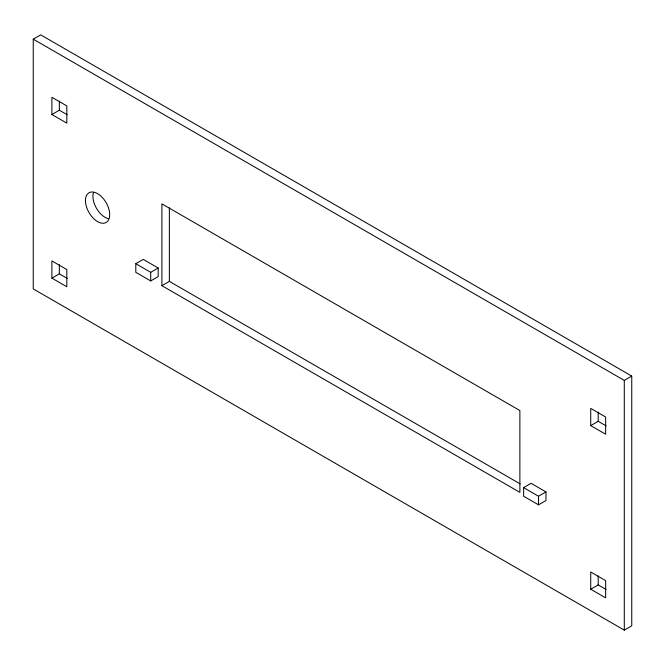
<?xml version="1.0" encoding="UTF-8"?>
<svg xmlns="http://www.w3.org/2000/svg" width="665" height="665" viewBox="0 0 665 665"><rect width="100%" height="100%" fill="white"/><g stroke="black" fill="none" stroke-linecap="round" stroke-linejoin="round"><path stroke-width="1" d="M33.25 39.169L40.706 34.863L631.75 376.091L631.75 625.832L624.294 630.137L33.25 288.909L33.25 39.169L624.294 380.397L631.75 376.091M51.895 114.521L66.808 123.133L66.808 105.91L51.895 97.298L51.895 114.521L59.351 110.215L67.248 114.771M51.895 278.145L66.808 286.756L66.808 269.533L51.895 260.921L51.895 278.145L59.351 273.839L67.248 278.394M135.793 263.714L143.258 259.408L158.17 268.02L158.17 276.632L150.714 280.938L135.793 272.326L135.793 263.714L150.714 272.326L158.17 268.02M161.903 285.676L519.88 492.358L519.88 410.546L161.903 203.864L161.903 285.676L169.359 281.37L520.146 483.896M590.728 425.608L605.649 434.22L605.649 416.997L590.728 408.385L590.728 425.608L598.192 421.302L606.089 425.866M523.613 487.62L531.069 483.314L545.982 491.925L545.982 500.537L538.525 504.843L523.613 496.231L523.613 487.62L538.525 496.231L545.982 491.925M590.728 589.232L605.649 597.843L605.649 580.62L590.728 572.008L590.728 589.232L598.192 584.926L606.089 589.489M624.294 380.397L624.294 630.137M598.192 412.192L598.192 421.302M598.192 575.807L598.192 584.926M538.525 496.231L538.525 504.843M169.359 207.846L169.359 281.37M150.714 272.326L150.714 280.938M59.351 101.097L59.351 110.215M59.351 264.72L59.351 273.839M108.171 218.652A17.14 9.892 60 0 1 93.324 192.941M85.453 200.639A17.14 9.892 60 0 0 103.632 223.249A17.14 9.892 60 0 0 103.632 199.01A17.14 9.892 60 0 0 85.453 200.639"/></g></svg>
